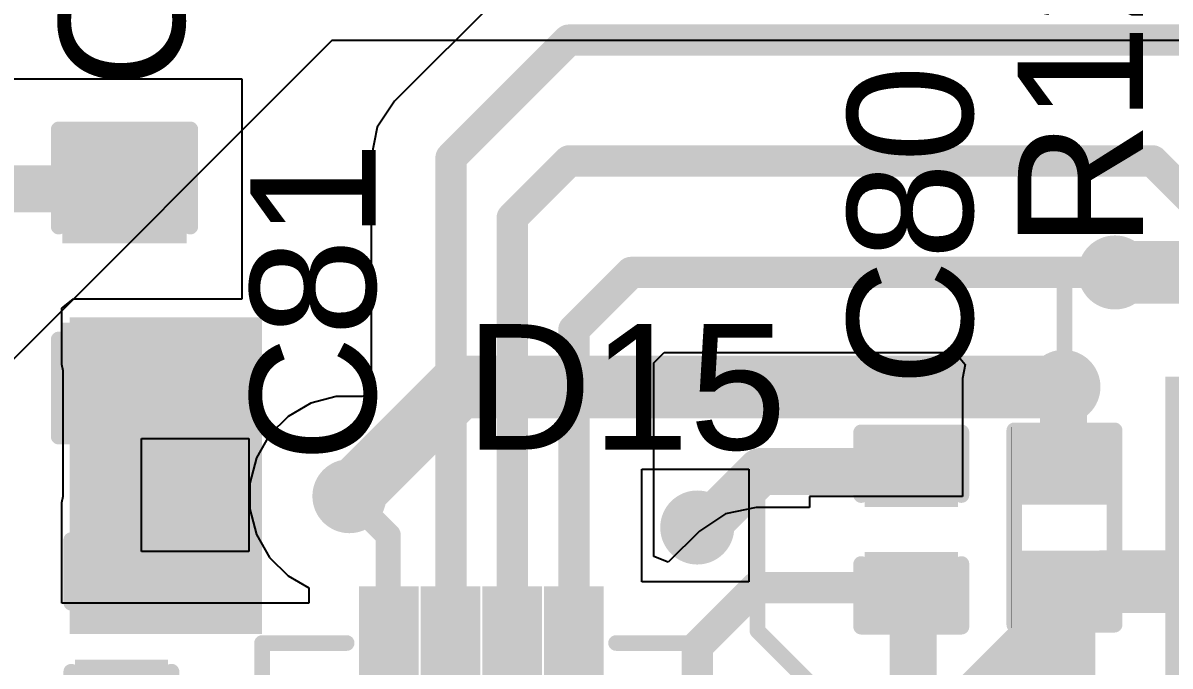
# Model space of a CAD drawing. Header units: millimetres. Extents: x -3 to 5437, y -3 to 5435.
# Drawn here: x 53.35 to 62.65, y 18.96 to 24.17 of the extents above; entities that cross this region are included whole.
import ezdxf

# ---------------------------------------------------------------- set-up
doc = ezdxf.new("R2010")
doc.units = ezdxf.units.MM
for name, color, linetype in [('BottomLayer', 5, 'Continuous'), ('BottomSolder', 6, 'Continuous'), ('MultiLayer', 9, 'Continuous'), ('PadHoleLayer', 156, 'Continuous'), ('TopLayer', 1, 'Continuous'), ('TopOverlay', 2, 'Continuous'), ('TopPaste', 8, 'Continuous'), ('TopSolder', 216, 'Continuous'), ('ViaHoleLayer', 16, 'Continuous')]:
    doc.layers.add(name, color=color, linetype=linetype)
doc.styles.add('Arial', font='', dxfattribs={"height": 0.2})
doc.styles.get('Arial').set_extended_font_data('Arial')

# ---------------------------------------------------------------- blocks, each defined once
blk = doc.blocks.new('R___0402_139')
at = {"layer": 'TopLayer'}
for points in [[(-0.6985, -0.3175), (-0.6985, 0.3175), (-0.2413, 0.3175), (-0.2413, -0.3175)], [(0.2413, -0.3175), (0.2413, 0.3175), (0.6985, 0.3175), (0.6985, -0.3175)]]:
    blk.add_hatch(color=1, dxfattribs=at).paths.add_polyline_path(points)
at = {"layer": 'TopPaste'}
for points in [[(-0.6985, -0.3175), (-0.6985, 0.3175), (-0.2413, 0.3175), (-0.2413, -0.3175)], [(0.2413, -0.3175), (0.2413, 0.3175), (0.6985, 0.3175), (0.6985, -0.3175)]]:
    blk.add_hatch(color=8, dxfattribs=at).paths.add_polyline_path(points)
at = {"layer": 'TopSolder'}
for points in [[(-0.7535, -0.3725), (-0.7535, 0.3725), (-0.1863, 0.3725), (-0.1863, -0.3725)], [(0.1863, -0.3725), (0.1863, 0.3725), (0.7535, 0.3725), (0.7535, -0.3725)]]:
    blk.add_hatch(color=216, dxfattribs=at).paths.add_polyline_path(points)
at = {"layer": 'TopOverlay'}
for points, const_width in [([(-0.7874, -0.4064), (-0.7874, 0.4064)], 0.127), ([(0.7874, 0.4064), (-0.7874, 0.4064)], 0.127), ([(0.7874, -0.4064), (0.7874, 0.4064)], 0.127), ([(0.7874, -0.4064), (-0.7874, -0.4064)], 0.127), ([(0.8128, -0.4318), (-0.8128, -0.4318)], 0.00323)]:
    blk.add_lwpolyline(points, dxfattribs=dict(at, const_width=const_width))
for points, const_width in [([(-0.8191, 0.4064, 1), (-0.7556, 0.4064, 1)], 0.0635), ([(-0.8191, 0.4064, 1), (-0.7556, 0.4064, 1)], 0.0635), ([(0.7556, 0.4064, 1), (0.8191, 0.4064, 1)], 0.0635), ([(0.7556, 0.4064, 1), (0.8191, 0.4064, 1)], 0.0635), ([(-0.8191, -0.4064, 1), (-0.7556, -0.4064, 1)], 0.0635), ([(-0.8191, -0.4064, 1), (-0.7556, -0.4064, 1)], 0.0635), ([(0.7556, -0.4064, 1), (0.8191, -0.4064, 1)], 0.0635), ([(0.7556, -0.4064, 1), (0.8191, -0.4064, 1)], 0.0635), ([(-0.8136, -0.4318, 1), (-0.812, -0.4318, 1)], 0.00161), ([(0.812, -0.4318, 1), (0.8136, -0.4318, 1)], 0.00161)]:
    blk.add_lwpolyline(points, format="xyb", close=True, dxfattribs=dict(at, const_width=const_width))
blk = doc.blocks.new('C__0402_154')
at = {"layer": 'TopLayer'}
for points in [[(-0.6985, -0.3175), (-0.6985, 0.3175), (-0.2413, 0.3175), (-0.2413, -0.3175)], [(0.2413, -0.3175), (0.2413, 0.3175), (0.6985, 0.3175), (0.6985, -0.3175)]]:
    blk.add_hatch(color=1, dxfattribs=at).paths.add_polyline_path(points)
at = {"layer": 'TopPaste'}
for points in [[(-0.6985, -0.3175), (-0.6985, 0.3175), (-0.2413, 0.3175), (-0.2413, -0.3175)], [(0.2413, -0.3175), (0.2413, 0.3175), (0.6985, 0.3175), (0.6985, -0.3175)]]:
    blk.add_hatch(color=8, dxfattribs=at).paths.add_polyline_path(points)
at = {"layer": 'TopSolder'}
for points in [[(-0.7585, -0.3775), (-0.7585, 0.3775), (-0.1813, 0.3775), (-0.1813, -0.3775)], [(0.1813, -0.3775), (0.1813, 0.3775), (0.7585, 0.3775), (0.7585, -0.3775)]]:
    blk.add_hatch(color=216, dxfattribs=at).paths.add_polyline_path(points)
at = {"layer": 'TopOverlay', "const_width": 0.127}
for points in [[(-0.7874, -0.4064), (-0.7874, 0.4064)], [(-0.2794, 0.4064), (-0.7874, 0.4064)], [(0.7874, 0.4064), (0.2794, 0.4064)], [(0.7874, -0.4064), (0.7874, 0.4064)], [(-0.2794, -0.4064), (-0.7874, -0.4064)], [(0.7874, -0.4064), (0.2794, -0.4064)]]:
    blk.add_lwpolyline(points, dxfattribs=at)
at = {"layer": 'TopOverlay', "const_width": 0.0635}
for points in [[(-0.8191, 0.4064, 1), (-0.7556, 0.4064, 1)], [(-0.8191, 0.4064, 1), (-0.7556, 0.4064, 1)], [(-0.3111, 0.4064, 1), (-0.2477, 0.4064, 1)], [(0.2477, 0.4064, 1), (0.3111, 0.4064, 1)], [(0.7556, 0.4064, 1), (0.8191, 0.4064, 1)], [(0.7556, 0.4064, 1), (0.8191, 0.4064, 1)], [(-0.8191, -0.4064, 1), (-0.7556, -0.4064, 1)], [(-0.8191, -0.4064, 1), (-0.7556, -0.4064, 1)], [(-0.3111, -0.4064, 1), (-0.2477, -0.4064, 1)], [(0.2477, -0.4064, 1), (0.3111, -0.4064, 1)], [(0.7556, -0.4064, 1), (0.8191, -0.4064, 1)], [(0.7556, -0.4064, 1), (0.8191, -0.4064, 1)]]:
    blk.add_lwpolyline(points, format="xyb", close=True, dxfattribs=at)
blk = doc.blocks.new('C__0402_155')
at = {"layer": 'TopLayer'}
for points in [[(-0.6985, -0.3175), (-0.6985, 0.3175), (-0.2413, 0.3175), (-0.2413, -0.3175)], [(0.2413, -0.3175), (0.2413, 0.3175), (0.6985, 0.3175), (0.6985, -0.3175)]]:
    blk.add_hatch(color=1, dxfattribs=at).paths.add_polyline_path(points)
at = {"layer": 'TopPaste'}
for points in [[(-0.6985, -0.3175), (-0.6985, 0.3175), (-0.2413, 0.3175), (-0.2413, -0.3175)], [(0.2413, -0.3175), (0.2413, 0.3175), (0.6985, 0.3175), (0.6985, -0.3175)]]:
    blk.add_hatch(color=8, dxfattribs=at).paths.add_polyline_path(points)
at = {"layer": 'TopSolder'}
for points in [[(-0.7585, -0.3775), (-0.7585, 0.3775), (-0.1813, 0.3775), (-0.1813, -0.3775)], [(0.1813, -0.3775), (0.1813, 0.3775), (0.7585, 0.3775), (0.7585, -0.3775)]]:
    blk.add_hatch(color=216, dxfattribs=at).paths.add_polyline_path(points)
at = {"layer": 'TopOverlay', "const_width": 0.127}
for points in [[(-0.7874, 0.4064), (-0.2794, 0.4064)], [(-0.7874, 0.4064), (-0.7874, -0.4064)], [(0.2794, 0.4064), (0.7874, 0.4064)], [(0.7874, 0.4064), (0.7874, -0.4064)], [(-0.7874, -0.4064), (-0.2794, -0.4064)], [(0.2794, -0.4064), (0.7874, -0.4064)]]:
    blk.add_lwpolyline(points, dxfattribs=at)
at = {"layer": 'TopOverlay', "const_width": 0.0635}
for points in [[(-0.8191, 0.4064, 1), (-0.7556, 0.4064, 1)], [(-0.8191, 0.4064, 1), (-0.7556, 0.4064, 1)], [(-0.3111, 0.4064, 1), (-0.2477, 0.4064, 1)], [(0.2477, 0.4064, 1), (0.3111, 0.4064, 1)], [(0.7556, 0.4064, 1), (0.8191, 0.4064, 1)], [(0.7556, 0.4064, 1), (0.8191, 0.4064, 1)], [(-0.8191, -0.4064, 1), (-0.7556, -0.4064, 1)], [(-0.8191, -0.4064, 1), (-0.7556, -0.4064, 1)], [(-0.3111, -0.4064, 1), (-0.2477, -0.4064, 1)], [(0.2477, -0.4064, 1), (0.3111, -0.4064, 1)], [(0.7556, -0.4064, 1), (0.8191, -0.4064, 1)], [(0.7556, -0.4064, 1), (0.8191, -0.4064, 1)]]:
    blk.add_lwpolyline(points, format="xyb", close=True, dxfattribs=at)
blk = doc.blocks.new('QFN_16_EP_3_6_3_6__159')
at = {"layer": 'BottomLayer'}
h = blk.add_hatch(color=5, dxfattribs=at)
edge = h.paths.add_edge_path()
edge.add_arc((-0.5, 0.5), 0.25, 0, 360)
h = blk.add_hatch(color=5, dxfattribs=at)
edge = h.paths.add_edge_path()
edge.add_arc((0.5, 0.5), 0.25, 0, 360)
h = blk.add_hatch(color=5, dxfattribs=at)
edge = h.paths.add_edge_path()
edge.add_arc((-0.5, -0.5), 0.25, 0, 360)
h = blk.add_hatch(color=5, dxfattribs=at)
edge = h.paths.add_edge_path()
edge.add_arc((0.5, -0.5), 0.25, 0, 360)
at = {"layer": 'BottomSolder'}
h = blk.add_hatch(color=6, dxfattribs=at)
edge = h.paths.add_edge_path()
edge.add_arc((-0.5, 0.5), 0.3516, 0, 360)
h = blk.add_hatch(color=6, dxfattribs=at)
edge = h.paths.add_edge_path()
edge.add_arc((0.5, 0.5), 0.3516, 0, 360)
h = blk.add_hatch(color=6, dxfattribs=at)
edge = h.paths.add_edge_path()
edge.add_arc((-0.5, -0.5), 0.3516, 0, 360)
h = blk.add_hatch(color=6, dxfattribs=at)
edge = h.paths.add_edge_path()
edge.add_arc((0.5, -0.5), 0.3516, 0, 360)
at = {"layer": 'MultiLayer'}
h = blk.add_hatch(color=9, dxfattribs=at)
edge = h.paths.add_edge_path()
edge.add_arc((-0.5, 0.5), 0.25, 0, 360)
h = blk.add_hatch(color=9, dxfattribs=at)
edge = h.paths.add_edge_path()
edge.add_arc((0.5, 0.5), 0.25, 0, 360)
h = blk.add_hatch(color=9, dxfattribs=at)
edge = h.paths.add_edge_path()
edge.add_arc((-0.5, -0.5), 0.25, 0, 360)
h = blk.add_hatch(color=9, dxfattribs=at)
edge = h.paths.add_edge_path()
edge.add_arc((0.5, -0.5), 0.25, 0, 360)
at = {"layer": 'PadHoleLayer'}
h = blk.add_hatch(color=156, dxfattribs=at)
edge = h.paths.add_edge_path()
edge.add_arc((-0.5, 0.5), 0.15, 0, 360)
h = blk.add_hatch(color=156, dxfattribs=at)
edge = h.paths.add_edge_path()
edge.add_arc((0.5, 0.5), 0.15, 0, 360)
h = blk.add_hatch(color=156, dxfattribs=at)
edge = h.paths.add_edge_path()
edge.add_arc((-0.5, -0.5), 0.15, 0, 360)
h = blk.add_hatch(color=156, dxfattribs=at)
edge = h.paths.add_edge_path()
edge.add_arc((0.5, -0.5), 0.15, 0, 360)
at = {"layer": 'TopLayer'}
for points in [[(-0.89, 1.34), (-0.89, 2.16), (-0.61, 2.16), (-0.61, 1.34)], [(-0.39, 1.34), (-0.39, 2.16), (-0.11, 2.16), (-0.11, 1.34)], [(0.11, 1.34), (0.11, 2.16), (0.39, 2.16), (0.39, 1.34)], [(0.61, 1.34), (0.61, 2.16), (0.89, 2.16), (0.89, 1.34)], [(-1.07, -1.07), (-1.07, 1.07), (1.07, 1.07), (1.07, -1.07)], [(-2.16, 0.89), (-1.34, 0.89), (-1.34, 0.61), (-2.16, 0.61)], [(1.34, 0.89), (2.16, 0.89), (2.16, 0.61), (1.34, 0.61)], [(-2.16, 0.39), (-1.34, 0.39), (-1.34, 0.11), (-2.16, 0.11)], [(1.34, 0.39), (2.16, 0.39), (2.16, 0.11), (1.34, 0.11)], [(-2.16, -0.11), (-1.34, -0.11), (-1.34, -0.39), (-2.16, -0.39)], [(1.34, -0.11), (2.16, -0.11), (2.16, -0.39), (1.34, -0.39)], [(-2.16, -0.61), (-1.34, -0.61), (-1.34, -0.89), (-2.16, -0.89)], [(1.34, -0.61), (2.16, -0.61), (2.16, -0.89), (1.34, -0.89)], [(-0.61, -1.34), (-0.61, -2.16), (-0.89, -2.16), (-0.89, -1.34)], [(-0.11, -1.34), (-0.11, -2.16), (-0.39, -2.16), (-0.39, -1.34)], [(0.39, -1.34), (0.39, -2.16), (0.11, -2.16), (0.11, -1.34)], [(0.89, -1.34), (0.89, -2.16), (0.61, -2.16), (0.61, -1.34)]]:
    blk.add_hatch(color=1, dxfattribs=at).paths.add_polyline_path(points)
h = blk.add_hatch(color=1, dxfattribs=at)
edge = h.paths.add_edge_path()
edge.add_arc((-0.5, 0.5), 0.25, 0, 360)
h = blk.add_hatch(color=1, dxfattribs=at)
edge = h.paths.add_edge_path()
edge.add_arc((0.5, 0.5), 0.25, 0, 360)
h = blk.add_hatch(color=1, dxfattribs=at)
edge = h.paths.add_edge_path()
edge.add_arc((-0.5, -0.5), 0.25, 0, 360)
h = blk.add_hatch(color=1, dxfattribs=at)
edge = h.paths.add_edge_path()
edge.add_arc((0.5, -0.5), 0.25, 0, 360)
at = {"layer": 'TopPaste'}
for points in [[(-0.89, 1.34), (-0.89, 2.16), (-0.61, 2.16), (-0.61, 1.34)], [(-0.39, 1.34), (-0.39, 2.16), (-0.11, 2.16), (-0.11, 1.34)], [(0.11, 1.34), (0.11, 2.16), (0.39, 2.16), (0.39, 1.34)], [(0.61, 1.34), (0.61, 2.16), (0.89, 2.16), (0.89, 1.34)], [(-1.07, -1.07), (-1.07, 1.07), (1.07, 1.07), (1.07, -1.07)], [(-2.16, 0.89), (-1.34, 0.89), (-1.34, 0.61), (-2.16, 0.61)], [(1.34, 0.89), (2.16, 0.89), (2.16, 0.61), (1.34, 0.61)], [(-2.16, 0.39), (-1.34, 0.39), (-1.34, 0.11), (-2.16, 0.11)], [(1.34, 0.39), (2.16, 0.39), (2.16, 0.11), (1.34, 0.11)], [(-2.16, -0.11), (-1.34, -0.11), (-1.34, -0.39), (-2.16, -0.39)], [(1.34, -0.11), (2.16, -0.11), (2.16, -0.39), (1.34, -0.39)], [(-2.16, -0.61), (-1.34, -0.61), (-1.34, -0.89), (-2.16, -0.89)], [(1.34, -0.61), (2.16, -0.61), (2.16, -0.89), (1.34, -0.89)], [(-0.61, -1.34), (-0.61, -2.16), (-0.89, -2.16), (-0.89, -1.34)], [(-0.11, -1.34), (-0.11, -2.16), (-0.39, -2.16), (-0.39, -1.34)], [(0.39, -1.34), (0.39, -2.16), (0.11, -2.16), (0.11, -1.34)], [(0.89, -1.34), (0.89, -2.16), (0.61, -2.16), (0.61, -1.34)]]:
    blk.add_hatch(color=8, dxfattribs=at).paths.add_polyline_path(points)
at = {"layer": 'TopSolder'}
for points in [[(-0.9916, 1.2384), (-0.9916, 2.2616), (-0.5084, 2.2616), (-0.5084, 1.2384)], [(-0.4916, 1.2384), (-0.4916, 2.2616), (-0.0084, 2.2616), (-0.0084, 1.2384)], [(0.0084, 1.2384), (0.0084, 2.2616), (0.4916, 2.2616), (0.4916, 1.2384)], [(0.5084, 1.2384), (0.5084, 2.2616), (0.9916, 2.2616), (0.9916, 1.2384)], [(-1.1716, -1.1716), (-1.1716, 1.1716), (1.1716, 1.1716), (1.1716, -1.1716)], [(-2.2616, 0.9916), (-1.2384, 0.9916), (-1.2384, 0.5084), (-2.2616, 0.5084)], [(1.2384, 0.9916), (2.2616, 0.9916), (2.2616, 0.5084), (1.2384, 0.5084)], [(-2.2616, 0.4916), (-1.2384, 0.4916), (-1.2384, 0.0084), (-2.2616, 0.0084)], [(1.2384, 0.4916), (2.2616, 0.4916), (2.2616, 0.0084), (1.2384, 0.0084)], [(-2.2616, -0.0084), (-1.2384, -0.0084), (-1.2384, -0.4916), (-2.2616, -0.4916)], [(1.2384, -0.0084), (2.2616, -0.0084), (2.2616, -0.4916), (1.2384, -0.4916)], [(-2.2616, -0.5084), (-1.2384, -0.5084), (-1.2384, -0.9916), (-2.2616, -0.9916)], [(1.2384, -0.5084), (2.2616, -0.5084), (2.2616, -0.9916), (1.2384, -0.9916)], [(-0.5084, -1.2384), (-0.5084, -2.2616), (-0.9916, -2.2616), (-0.9916, -1.2384)], [(-0.0084, -1.2384), (-0.0084, -2.2616), (-0.4916, -2.2616), (-0.4916, -1.2384)], [(0.4916, -1.2384), (0.4916, -2.2616), (0.0084, -2.2616), (0.0084, -1.2384)], [(0.9916, -1.2384), (0.9916, -2.2616), (0.5084, -2.2616), (0.5084, -1.2384)]]:
    blk.add_hatch(color=216, dxfattribs=at).paths.add_polyline_path(points)
h = blk.add_hatch(color=216, dxfattribs=at)
edge = h.paths.add_edge_path()
edge.add_arc((-0.5, 0.5), 0.3516, 0, 360)
h = blk.add_hatch(color=216, dxfattribs=at)
edge = h.paths.add_edge_path()
edge.add_arc((0.5, 0.5), 0.3516, 0, 360)
h = blk.add_hatch(color=216, dxfattribs=at)
edge = h.paths.add_edge_path()
edge.add_arc((-0.5, -0.5), 0.3516, 0, 360)
h = blk.add_hatch(color=216, dxfattribs=at)
edge = h.paths.add_edge_path()
edge.add_arc((0.5, -0.5), 0.3516, 0, 360)
at = {"layer": 'TopOverlay', "const_width": 0.127}
for points in [[(-1.778, 1.1684), (-1.778, 1.8034)], [(-1.778, 1.8034), (-1.0922, 1.8034)], [(1.0922, 1.8034), (1.778, 1.8034)], [(1.778, 1.1684), (1.778, 1.8034)], [(-2.3992, 0.8474), (-2.323, 0.7712)], [(-2.3992, 0.695), (-2.3992, 0.8474)], [(-2.3992, 0.695), (-2.323, 0.7712)], [(-1.778, -1.8034), (-1.778, -1.1684)], [(1.778, -1.8034), (1.778, -1.1684)], [(-1.778, -1.8034), (-1.0922, -1.8034)], [(1.0922, -1.8034), (1.778, -1.8034)]]:
    blk.add_lwpolyline(points, dxfattribs=at)
at = {"layer": 'TopOverlay', "const_width": 0.0635}
for points in [[(-1.8097, 1.8034, 1), (-1.7463, 1.8034, 1)], [(-1.8097, 1.8034, 1), (-1.7463, 1.8034, 1)], [(-1.124, 1.8034, 1), (-1.0604, 1.8034, 1)], [(1.0604, 1.8034, 1), (1.1239, 1.8034, 1)], [(1.7462, 1.8034, 1), (1.8097, 1.8034, 1)], [(1.7462, 1.8034, 1), (1.8097, 1.8034, 1)], [(-1.8097, 1.1684, 1), (-1.7463, 1.1684, 1)], [(1.7462, 1.1684, 1), (1.8097, 1.1684, 1)], [(-2.431, 0.8474, 1), (-2.3675, 0.8474, 1)], [(-2.431, 0.8474, 1), (-2.3675, 0.8474, 1)], [(-2.431, 0.695, 1), (-2.3675, 0.695, 1)], [(-2.431, 0.695, 1), (-2.3675, 0.695, 1)], [(-2.3548, 0.7712, 1), (-2.2913, 0.7712, 1)], [(-2.3548, 0.7712, 1), (-2.2913, 0.7712, 1)], [(-1.8097, -1.1684, 1), (-1.7463, -1.1684, 1)], [(1.7462, -1.1684, 1), (1.8097, -1.1684, 1)], [(-1.8097, -1.8034, 1), (-1.7463, -1.8034, 1)], [(-1.8097, -1.8034, 1), (-1.7463, -1.8034, 1)], [(-1.124, -1.8034, 1), (-1.0604, -1.8034, 1)], [(1.0604, -1.8034, 1), (1.1239, -1.8034, 1)], [(1.7462, -1.8034, 1), (1.8097, -1.8034, 1)], [(1.7462, -1.8034, 1), (1.8097, -1.8034, 1)]]:
    blk.add_lwpolyline(points, format="xyb", close=True, dxfattribs=at)
blk = doc.blocks.new('C__0603_410')
at = {"layer": 'TopLayer'}
for points in [[(-0.381, 0.4445), (-0.381, -0.4445), (-1.143, -0.4445), (-1.143, 0.4445)], [(1.143, 0.4445), (1.143, -0.4445), (0.381, -0.4445), (0.381, 0.4445)]]:
    blk.add_hatch(color=1, dxfattribs=at).paths.add_polyline_path(points)
at = {"layer": 'TopPaste'}
for points in [[(-0.381, 0.4445), (-0.381, -0.4445), (-1.143, -0.4445), (-1.143, 0.4445)], [(1.143, 0.4445), (1.143, -0.4445), (0.381, -0.4445), (0.381, 0.4445)]]:
    blk.add_hatch(color=8, dxfattribs=at).paths.add_polyline_path(points)
at = {"layer": 'TopSolder'}
for points in [[(-0.321, 0.5045), (-0.321, -0.5045), (-1.203, -0.5045), (-1.203, 0.5045)], [(1.203, 0.5045), (1.203, -0.5045), (0.321, -0.5045), (0.321, 0.5045)]]:
    blk.add_hatch(color=216, dxfattribs=at).paths.add_polyline_path(points)
at = {"layer": 'TopOverlay', "const_width": 0.127}
for points in [[(-1.2446, 0.5334), (-1.2446, -0.5334)], [(-1.2446, 0.5334), (-0.4572, 0.5334)], [(0.4572, 0.5334), (1.2446, 0.5334)], [(1.2446, 0.5334), (1.2446, -0.5334)], [(-1.2446, -0.5334), (-0.4572, -0.5334)], [(0.4572, -0.5334), (1.2446, -0.5334)]]:
    blk.add_lwpolyline(points, dxfattribs=at)
at = {"layer": 'TopOverlay', "const_width": 0.0635}
for points in [[(-1.2764, 0.5334, 1), (-1.2128, 0.5334, 1)], [(-1.2764, 0.5334, 1), (-1.2128, 0.5334, 1)], [(-0.4889, 0.5334, 1), (-0.4254, 0.5334, 1)], [(0.4254, 0.5334, 1), (0.4889, 0.5334, 1)], [(1.2128, 0.5334, 1), (1.2764, 0.5334, 1)], [(1.2128, 0.5334, 1), (1.2764, 0.5334, 1)], [(-1.2764, -0.5334, 1), (-1.2128, -0.5334, 1)], [(-1.2764, -0.5334, 1), (-1.2128, -0.5334, 1)], [(-0.4889, -0.5334, 1), (-0.4254, -0.5334, 1)], [(0.4254, -0.5334, 1), (0.4889, -0.5334, 1)], [(1.2128, -0.5334, 1), (1.2764, -0.5334, 1)], [(1.2128, -0.5334, 1), (1.2764, -0.5334, 1)]]:
    blk.add_lwpolyline(points, format="xyb", close=True, dxfattribs=at)

msp = doc.modelspace()

# ---------------------------------------------------------------- hatches: boundary and pattern name
at = {"layer": 'BottomLayer'}
h = msp.add_hatch(color=5, dxfattribs=at)
edge = h.paths.add_edge_path()
edge.add_arc((62.2012, 22.1497), 0.3, 0, 360)
h = msp.add_hatch(color=5, dxfattribs=at)
edge = h.paths.add_edge_path()
edge.add_arc((61.7839, 21.2228), 0.3, 0, 360)
h = msp.add_hatch(color=5, dxfattribs=at)
edge = h.paths.add_edge_path()
edge.add_arc((54.7596, 20.33), 0.3, 0, 360)
h = msp.add_hatch(color=5, dxfattribs=at)
edge = h.paths.add_edge_path()
edge.add_arc((55.9948, 20.3371), 0.3, 0, 360)
h = msp.add_hatch(color=5, dxfattribs=at)
edge = h.paths.add_edge_path()
edge.add_arc((58.8148, 20.0831), 0.3, 0, 360)
at = {"layer": 'BottomSolder'}
h = msp.add_hatch(color=6, dxfattribs=at)
edge = h.paths.add_edge_path()
edge.add_arc((62.2012, 22.1497), 0.15, 0, 360)
h = msp.add_hatch(color=6, dxfattribs=at)
edge = h.paths.add_edge_path()
edge.add_arc((61.7839, 21.2228), 0.15, 0, 360)
h = msp.add_hatch(color=6, dxfattribs=at)
edge = h.paths.add_edge_path()
edge.add_arc((54.7596, 20.33), 0.15, 0, 360)
h = msp.add_hatch(color=6, dxfattribs=at)
edge = h.paths.add_edge_path()
edge.add_arc((55.9948, 20.3371), 0.15, 0, 360)
h = msp.add_hatch(color=6, dxfattribs=at)
edge = h.paths.add_edge_path()
edge.add_arc((58.8148, 20.0831), 0.15, 0, 360)
at = {"layer": 'TopLayer'}
h = msp.add_hatch(color=1, dxfattribs=at)
edge = h.paths.add_edge_path()
edge.add_arc((62.2012, 22.1497), 0.3, 0, 360)
for points in [[(53.7273, 19.2216), (55.2868, 19.2216), (55.2868, 21.7849), (53.7273, 21.7849)], [(62.6099, 17.9161), (63.3467, 17.9161), (63.3467, 21.3058), (62.6099, 21.3058)]]:
    msp.add_hatch(color=1, dxfattribs=at).paths.add_polyline_path(points)
h = msp.add_hatch(color=1, dxfattribs=at)
edge = h.paths.add_edge_path()
edge.add_arc((61.7839, 21.2228), 0.3, 0, 360)
h = msp.add_hatch(color=1, dxfattribs=at)
edge = h.paths.add_edge_path()
edge.add_arc((54.7596, 20.33), 0.3, 0, 360)
h = msp.add_hatch(color=1, dxfattribs=at)
edge = h.paths.add_edge_path()
edge.add_arc((55.9948, 20.3371), 0.3, 0, 360)
h = msp.add_hatch(color=1, dxfattribs=at)
edge = h.paths.add_edge_path()
edge.add_arc((58.8148, 20.0831), 0.3, 0, 360)
at = {"layer": 'TopSolder'}
h = msp.add_hatch(color=216, dxfattribs=at)
edge = h.paths.add_edge_path()
edge.add_arc((62.2012, 22.1497), 0.15, 0, 360)
h = msp.add_hatch(color=216, dxfattribs=at)
edge = h.paths.add_edge_path()
edge.add_arc((61.7839, 21.2228), 0.15, 0, 360)
h = msp.add_hatch(color=216, dxfattribs=at)
edge = h.paths.add_edge_path()
edge.add_arc((54.7596, 20.33), 0.15, 0, 360)
h = msp.add_hatch(color=216, dxfattribs=at)
edge = h.paths.add_edge_path()
edge.add_arc((55.9948, 20.3371), 0.15, 0, 360)
h = msp.add_hatch(color=216, dxfattribs=at)
edge = h.paths.add_edge_path()
edge.add_arc((58.8148, 20.0831), 0.15, 0, 360)
at = {"layer": 'ViaHoleLayer'}
h = msp.add_hatch(color=16, dxfattribs=at)
edge = h.paths.add_edge_path()
edge.add_arc((62.2012, 22.1497), 0.15, 0, 360)
h = msp.add_hatch(color=16, dxfattribs=at)
edge = h.paths.add_edge_path()
edge.add_arc((61.7839, 21.2228), 0.15, 0, 360)
h = msp.add_hatch(color=16, dxfattribs=at)
edge = h.paths.add_edge_path()
edge.add_arc((54.7596, 20.33), 0.15, 0, 360)
h = msp.add_hatch(color=16, dxfattribs=at)
edge = h.paths.add_edge_path()
edge.add_arc((55.9948, 20.3371), 0.15, 0, 360)
h = msp.add_hatch(color=16, dxfattribs=at)
edge = h.paths.add_edge_path()
edge.add_arc((58.8148, 20.0831), 0.15, 0, 360)

# ---------------------------------------------------------------- linework, layer by layer
at = {"layer": 'BottomLayer'}
for p, q in [((55.8523, 24.0284), (51.6359, 19.812)), ((63.7254, 24.0284), (55.8523, 24.0284)), ((54.3098, 19.8901), (54.3098, 20.8039)), ((54.3098, 20.8039), (55.179, 20.8039)), ((55.179, 20.8039), (55.179, 19.8901)), ((58.365, 19.6432), (58.365, 20.5569)), ((58.365, 20.5569), (59.2342, 20.5569)), ((59.2342, 20.5569), (59.2342, 19.6432)), ((55.179, 19.8901), (54.3098, 19.8901)), ((59.2342, 19.6432), (58.365, 19.6432))]:
    msp.add_line(p, q, dxfattribs=at)
at = {"layer": 'BottomLayer', "const_width": 0.508}
for points in [[(62.2012, 22.1497), (63.6954, 22.1497)], [(55.9948, 20.3371), (56.8805, 21.2228)], [(56.8805, 21.2228), (61.7839, 21.2228)], [(61.1378, 18.7004), (62.0806, 19.6432)], [(62.0806, 19.6432), (74.4267, 19.6432)]]:
    msp.add_lwpolyline(points, dxfattribs=at)
at = {"layer": 'BottomLayer', "const_width": 0.254}
for points in [[(62.0742, 22.1497, 1), (62.3282, 22.1497, 1)], [(56.7535, 21.2228, 1), (57.0075, 21.2228, 1)], [(56.7535, 21.2228, 1), (57.0075, 21.2228, 1)], [(61.6569, 21.2228, 1), (61.9109, 21.2228, 1)], [(55.8678, 20.3371, 1), (56.1218, 20.3371, 1)], [(61.9536, 19.6432, 1), (62.2076, 19.6432, 1)], [(61.9536, 19.6432, 1), (62.2076, 19.6432, 1)]]:
    msp.add_lwpolyline(points, format="xyb", close=True, dxfattribs=at)
at = {"layer": 'TopLayer'}
for p, q in [((57.3143, 24.4902), (56.3614, 23.5373)), ((55.1243, 23.7153), (53.2193, 23.7153)), ((55.1243, 21.9373), (55.1243, 23.7153)), ((56.3614, 23.5373), (56.221, 23.3272)), ((56.221, 23.3272), (56.1717, 23.0795)), ((56.1717, 23.0795), (56.1717, 21.1992)), ((53.6638, 21.8611), (53.7592, 21.9373)), ((53.6638, 21.4031), (53.6638, 21.8611)), ((53.7592, 21.9373), (55.1243, 21.9373)), ((58.4622, 21.4175), (58.547, 21.5022)), ((58.547, 21.5022), (60.9056, 21.5022)), ((60.9056, 21.5022), (60.9858, 21.4034)), ((53.6737, 21.3531), (53.6638, 21.4031)), ((58.4622, 20.0119), (58.4622, 21.4175)), ((60.9858, 21.4034), (60.9663, 21.2896)), ((53.6737, 20.3371), (53.6737, 21.3531)), ((60.9663, 21.2896), (60.9663, 21.2896)), ((60.9663, 21.2896), (60.9663, 20.3336)), ((55.8884, 21.1451), (55.6829, 21.09)), ((56.1011, 21.1451), (55.8884, 21.1451)), ((56.1717, 21.1992), (56.1011, 21.1451)), ((55.6829, 21.09), (55.4986, 20.9836)), ((55.4986, 20.9836), (55.3482, 20.8332)), ((55.3482, 20.8332), (55.2418, 20.649)), ((55.2418, 20.649), (55.1868, 20.4435)), ((55.1868, 20.4435), (55.1868, 20.2307)), ((53.6638, 20.287), (53.6737, 20.3371)), ((53.6638, 19.4707), (53.6638, 20.287)), ((60.9663, 20.3336), (59.7247, 20.3336)), ((59.7247, 20.3336), (59.7247, 20.2444)), ((55.1868, 20.2307), (55.2418, 20.0252)), ((59.044, 20.1951), (58.8339, 20.0548)), ((59.2917, 20.2444), (59.044, 20.1951)), ((59.7247, 20.2444), (59.2917, 20.2444)), ((55.2418, 20.0252), (55.3482, 19.841)), ((58.4628, 20.0119), (58.4622, 20.0119)), ((58.4628, 19.8496), (58.4628, 20.0119)), ((58.8339, 20.0548), (58.5801, 19.801)), ((55.3482, 19.841), (55.4986, 19.6905)), ((58.5801, 19.801), (58.4628, 19.8496)), ((55.4986, 19.6905), (55.6668, 19.5935)), ((55.6668, 19.5935), (55.6668, 19.4707)), ((55.6668, 19.4707), (53.6638, 19.4707))]:
    msp.add_line(p, q, dxfattribs=at)
for points, const_width in [([(56.8192, 23.0795), (57.7721, 24.0323)], 0.254), ([(57.7721, 24.0323), (64.489, 24.0323)], 0.254), ([(56.8192, 19.0983), (56.8192, 23.0795)], 0.254), ([(57.3148, 22.5919), (57.7764, 23.0536)], 0.254), ([(57.7764, 23.0536), (62.507, 23.0536)], 0.254), ([(62.507, 23.0536), (62.9621, 22.5985)], 0.254), ([(52.8389, 22.8263), (54.1718, 22.8263)], 0.381), ([(57.3148, 19.0939), (57.3148, 22.5919)], 0.254), ([(57.8148, 21.6857), (58.2788, 22.1497)], 0.254), ([(58.2788, 22.1497), (62.2012, 22.1497)], 0.254), ([(57.8148, 19.0939), (57.8148, 21.6857)], 0.254), ([(61.7839, 20.5609), (61.7839, 21.2228)], 0.381), ([(58.874, 20.0831), (59.3277, 20.5368)], 0.381), ([(59.3277, 20.5368), (60.4232, 20.5368)], 0.381), ([(60.4232, 20.5368), (60.4273, 20.5408)], 0.381), ([(60.4273, 20.5408), (60.5462, 20.5408)], 0.381), ([(60.5462, 20.5408), (60.5502, 20.5368)], 0.254), ([(61.7839, 20.5609), (61.7918, 20.553)], 0.1778), ([(55.9948, 20.3348), (55.9948, 20.3371)], 0.2032), ([(55.9948, 20.3348), (56.3099, 20.0197)], 0.2032), ([(58.8148, 20.0831), (58.874, 20.0831)], 0.381), ([(56.3099, 19.0988), (56.3099, 20.0197)], 0.2032), ([(58.8148, 19.12), (59.2917, 19.597)], 0.254), ([(59.2917, 19.597), (60.5502, 19.597)], 0.254), ([(60.5662, 18.3384), (60.5662, 19.581)], 0.381), ([(60.5502, 19.597), (60.5662, 19.581)], 0.254), ([(61.787, 19.3798), (61.7918, 19.3846)], 0.508), ([(61.787, 18.3273), (61.787, 19.3798)], 0.508), ([(56.8148, 19.0939), (56.8192, 19.0983)], 0.254), ([(58.8148, 18.0939), (58.8148, 19.12)], 0.254)]:
    msp.add_lwpolyline(points, dxfattribs=dict(at, const_width=const_width))
for points, const_width in [([(57.7086, 24.0323, 1), (57.8356, 24.0323, 1)], 0.127), ([(57.7086, 24.0323, 1), (57.8356, 24.0323, 1)], 0.127), ([(56.7557, 23.0795, 1), (56.8827, 23.0795, 1)], 0.127), ([(56.7557, 23.0795, 1), (56.8827, 23.0795, 1)], 0.127), ([(57.7129, 23.0536, 1), (57.8399, 23.0536, 1)], 0.127), ([(57.7129, 23.0536, 1), (57.8399, 23.0536, 1)], 0.127), ([(62.4435, 23.0536, 1), (62.5705, 23.0536, 1)], 0.127), ([(62.4435, 23.0536, 1), (62.5705, 23.0536, 1)], 0.127), ([(54.0765, 22.8263, 1), (54.267, 22.8263, 1)], 0.1905), ([(57.2513, 22.5919, 1), (57.3783, 22.5919, 1)], 0.127), ([(57.2513, 22.5919, 1), (57.3783, 22.5919, 1)], 0.127), ([(58.2153, 22.1497, 1), (58.3423, 22.1497, 1)], 0.127), ([(58.2153, 22.1497, 1), (58.3423, 22.1497, 1)], 0.127), ([(62.1377, 22.1497, 1), (62.2647, 22.1497, 1)], 0.127), ([(57.7513, 21.6857, 1), (57.8783, 21.6857, 1)], 0.127), ([(57.7513, 21.6857, 1), (57.8783, 21.6857, 1)], 0.127), ([(61.6886, 21.2228, 1), (61.8791, 21.2228, 1)], 0.1905), ([(61.6886, 20.5609, 1), (61.8791, 20.5609, 1)], 0.1905), ([(59.2325, 20.5368, 1), (59.423, 20.5368, 1)], 0.1905), ([(59.2325, 20.5368, 1), (59.423, 20.5368, 1)], 0.1905), ([(60.328, 20.5368, 1), (60.5185, 20.5368, 1)], 0.1905), ([(60.328, 20.5368, 1), (60.5185, 20.5368, 1)], 0.1905), ([(60.332, 20.5408, 1), (60.5225, 20.5408, 1)], 0.1905), ([(60.332, 20.5408, 1), (60.5225, 20.5408, 1)], 0.1905), ([(60.4509, 20.5408, 1), (60.6414, 20.5408, 1)], 0.1905), ([(60.4827, 20.5408, 1), (60.6097, 20.5408, 1)], 0.127), ([(60.4867, 20.5368, 1), (60.6137, 20.5368, 1)], 0.127), ([(61.7394, 20.5609, 1), (61.8283, 20.5609, 1)], 0.0889), ([(61.7473, 20.553, 1), (61.8362, 20.553, 1)], 0.0889), ([(55.944, 20.3371, 1), (56.0456, 20.3371, 1)], 0.1016), ([(55.944, 20.3348, 1), (56.0456, 20.3348, 1)], 0.1016), ([(55.944, 20.3348, 1), (56.0456, 20.3348, 1)], 0.1016), ([(58.7195, 20.0831, 1), (58.91, 20.0831, 1)], 0.1905), ([(58.7788, 20.0831, 1), (58.9693, 20.0831, 1)], 0.1905), ([(58.7788, 20.0831, 1), (58.9693, 20.0831, 1)], 0.1905), ([(56.2591, 20.0197, 1), (56.3607, 20.0197, 1)], 0.1016), ([(56.2591, 20.0197, 1), (56.3607, 20.0197, 1)], 0.1016), ([(59.2282, 19.597, 1), (59.3552, 19.597, 1)], 0.127), ([(59.2282, 19.597, 1), (59.3552, 19.597, 1)], 0.127), ([(60.471, 19.581, 1), (60.6615, 19.581, 1)], 0.1905), ([(60.4867, 19.597, 1), (60.6137, 19.597, 1)], 0.127), ([(60.4867, 19.597, 1), (60.6137, 19.597, 1)], 0.127), ([(60.5027, 19.581, 1), (60.6297, 19.581, 1)], 0.127), ([(61.66, 19.3798, 1), (61.914, 19.3798, 1)], 0.254), ([(61.66, 19.3798, 1), (61.914, 19.3798, 1)], 0.254), ([(61.6648, 19.3846, 1), (61.9188, 19.3846, 1)], 0.254), ([(56.2591, 19.0988, 1), (56.3607, 19.0988, 1)], 0.1016), ([(56.7513, 19.0939, 1), (56.8783, 19.0939, 1)], 0.127), ([(56.7557, 19.0983, 1), (56.8827, 19.0983, 1)], 0.127), ([(56.7557, 19.0983, 1), (56.8827, 19.0983, 1)], 0.127), ([(57.2513, 19.0939, 1), (57.3783, 19.0939, 1)], 0.127), ([(57.7513, 19.0939, 1), (57.8783, 19.0939, 1)], 0.127), ([(58.7513, 19.12, 1), (58.8783, 19.12, 1)], 0.127), ([(58.7513, 19.12, 1), (58.8783, 19.12, 1)], 0.127)]:
    msp.add_lwpolyline(points, format="xyb", close=True, dxfattribs=dict(at, const_width=const_width))
at = {"layer": 'TopOverlay', "const_width": 0.127}
for points in [[(61.7918, 20.8705), (61.7918, 22.0735)], [(55.1902, 19.8849), (55.1902, 20.3651)], [(59.3026, 19.2467), (59.3026, 20.3426)], [(55.0328, 19.7275), (55.1902, 19.8849)], [(54.5528, 19.7275), (55.0328, 19.7275)], [(59.3026, 19.2467), (59.7443, 18.8051)]]:
    msp.add_lwpolyline(points, dxfattribs=at)
at = {"layer": 'TopOverlay', "const_width": 0.0635}
for points in [[(61.76, 22.0735, 1), (61.8235, 22.0735, 1)], [(61.76, 20.8705, 1), (61.8235, 20.8705, 1)], [(55.1585, 20.3651, 1), (55.222, 20.3651, 1)], [(59.2709, 20.3426, 1), (59.3344, 20.3426, 1)], [(55.1585, 19.8849, 1), (55.222, 19.8849, 1)], [(55.1585, 19.8849, 1), (55.222, 19.8849, 1)], [(54.521, 19.7275, 1), (54.5845, 19.7275, 1)], [(55.001, 19.7275, 1), (55.0645, 19.7275, 1)], [(55.001, 19.7275, 1), (55.0645, 19.7275, 1)], [(59.2709, 19.2467, 1), (59.3344, 19.2467, 1)], [(59.2709, 19.2467, 1), (59.3344, 19.2467, 1)]]:
    msp.add_lwpolyline(points, format="xyb", close=True, dxfattribs=at)

# ---------------------------------------------------------------- block references
for name, p, rotation in [('C__0603_410', (54.1718, 22.0643), 90), ('R___0402_139', (61.7918, 20.0831), 270), ('C__0402_155', (60.5502, 20.0669), 90), ('C__0402_154', (54.1464, 19.1941), 270)]:
    msp.add_blockref(name, p, dxfattribs=dict(rotation=rotation))
msp.add_blockref('QFN_16_EP_3_6_3_6__159', (57.0648, 17.3439))

# ---------------------------------------------------------------- texts
at = {"layer": 'TopOverlay', "style": 'Arial'}
for s, p in [('C57', (54.6573, 23.6402)), ('R121', (62.4297, 22.3449)), ('C80', (61.0485, 21.2272)), ('C81', (56.2067, 20.6091))]:
    msp.add_text(s, height=1.016, rotation=90, dxfattribs=at).set_placement(p)
msp.add_text('D15', height=1.016, dxfattribs=at).set_placement((56.9356, 20.715))

doc.saveas('drawing.dxf')
